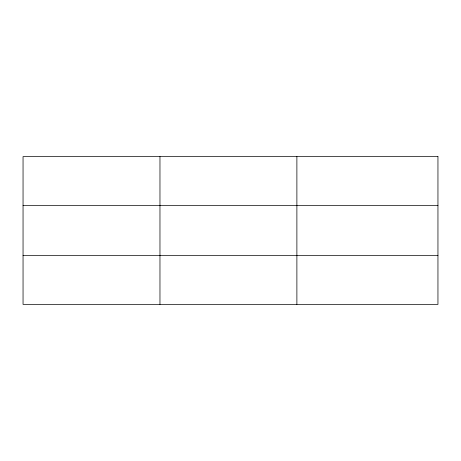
<?xml version="1.0" encoding="UTF-8"?>
<svg xmlns="http://www.w3.org/2000/svg" width="461" height="461" viewBox="0 0 461 461"><rect width="100%" height="100%" fill="white"/><g stroke="black" fill="none" stroke-linecap="round" stroke-linejoin="round"><path stroke-width="0.69" d="M159.967 304.398L159.967 156.602M296.884 304.398L296.884 156.602M23.05 205.375L437.95 205.375M23.05 255.625L437.95 255.625M437.95 156.602L437.95 304.398L23.05 304.398L23.05 156.602L437.95 156.602"/></g></svg>
